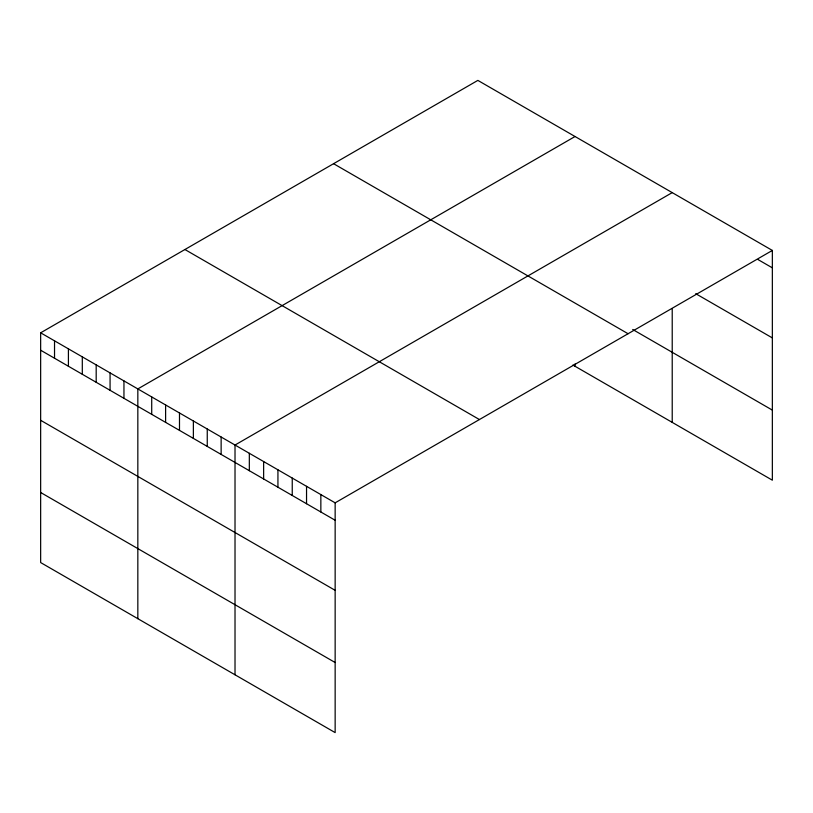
<?xml version="1.0" encoding="UTF-8"?>
<svg xmlns="http://www.w3.org/2000/svg" width="813" height="813" viewBox="0 0 813 813"><rect width="100%" height="100%" fill="white"/><g stroke="black" fill="none" stroke-linecap="round" stroke-linejoin="round"><path stroke-width="1.22" d="M772.35 250.434L335.149 502.841L335.149 732.604L40.65 562.566L40.65 332.812L477.851 80.396L772.35 250.434L772.35 480.188L572.901 365.037M575.035 136.513L137.834 388.919L137.834 618.683M672.219 192.62L235.018 445.036L235.018 674.79M758.041 259.581L772.35 267.843M695.715 293.676L772.35 337.913M632.707 329.489L772.35 410.108M333.574 163.698L628.073 333.726M184.927 249.52L479.426 419.549M40.65 332.812L335.149 502.841M40.65 350.22L335.149 520.249M40.65 420.301L335.149 590.329M40.65 492.495L335.149 662.524M672.219 308.981L672.219 422.374M575.035 363.929L575.035 366.267M320.85 494.589L320.85 511.997M306.542 486.326L306.542 503.735M292.243 478.064L292.243 495.473M277.934 469.812L277.934 487.221M263.636 461.55L263.636 478.959M249.327 453.288L249.327 470.697M221.136 437.018L221.136 454.426M207.254 429L207.254 446.408M193.372 420.982L193.372 438.39M179.49 412.974L179.49 430.382M165.608 404.955L165.608 422.364M151.716 396.937L151.716 414.345M123.952 380.911L123.952 398.319M110.07 372.893L110.07 390.301M96.188 364.874L96.188 382.283M82.306 356.856L82.306 374.265M68.414 348.848L68.414 366.257M54.532 340.83L54.532 358.238"/></g></svg>
